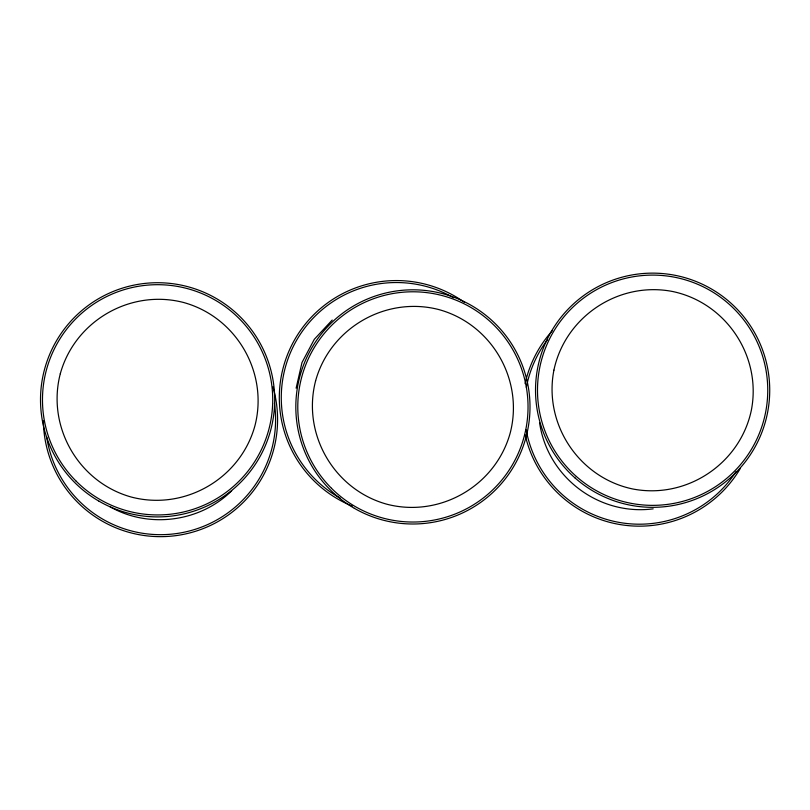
<?xml version="1.0" encoding="UTF-8"?>
<svg xmlns="http://www.w3.org/2000/svg" width="810" height="810" viewBox="0 0 810 810"><rect width="100%" height="100%" fill="white"/><g stroke="black" fill="none" stroke-linecap="round" stroke-linejoin="round"><path stroke-width="1.21" d="M296.126 388.182L301.988 362.546L314.3 339.309L332.201 320.051M231.701 490.779C200.04 522.096 148.797 528.839 110.109 506.787M653.174 508.842C598.803 515.96 547.499 477.11 539.602 422.84M352.188 506.088A117.096 117.096 0 0 1 293.787 341.263A117.096 117.096 0 0 1 464.241 302.211M340.322 498.201A115.121 115.121 0 0 1 296.176 341.02A115.121 115.121 0 0 1 453.59 297.746M740.249 468.555A117.096 117.096 0 0 1 525.133 434.707M525.082 383.667A117.096 117.096 0 0 1 552.258 330.824M736.189 471.38A115.121 115.121 0 0 1 526.135 429.745M526.328 387.352A115.121 115.121 0 0 1 547.611 339.562M272.93 386.907A117.096 117.096 0 0 1 177.562 535.4A117.096 117.096 0 0 1 43.386 420.765M274.438 403.279A115.121 115.121 0 0 1 177.38 533.426A115.121 115.121 0 0 1 46.696 437.076M553.908 370.15C543.368 423.974 578.887 477.627 632.549 488.936C686.364 499.486 740.026 463.958 751.336 410.295C761.876 356.481 726.357 302.829 672.695 291.519C618.88 280.969 565.218 316.497 553.908 370.15M60.294 373.744C46.484 426.809 78.661 482.537 131.524 497.107C184.599 510.928 240.327 478.75 254.897 425.878C268.717 372.813 236.54 317.085 183.667 302.515C130.592 288.694 74.874 320.871 60.294 373.744M315.606 380.842C301.796 433.907 333.963 489.635 386.836 504.205C439.911 518.025 495.639 485.848 510.209 432.975C524.019 379.91 491.852 324.182 438.979 309.612C385.904 295.792 330.186 327.969 315.606 380.842M99.053 501.218A117.096 117.096 0 0 0 274.691 399.806A117.096 117.096 0 0 0 99.053 298.404A117.096 117.096 0 0 0 99.053 501.218M76.191 481.211A115.121 115.121 0 0 0 268.798 429.604A115.121 115.121 0 0 0 127.798 288.613A115.121 115.121 0 0 0 76.191 481.211M575.039 477.94A117.096 117.096 0 0 0 767.374 413.556A117.096 117.096 0 0 0 615.458 279.187A117.096 117.096 0 0 0 575.039 477.94M576.345 476.462A115.121 115.121 0 0 0 765.44 413.171A115.121 115.121 0 0 0 616.076 281.06A115.121 115.121 0 0 0 576.345 476.462M354.365 508.315A117.096 117.096 0 0 0 530.003 406.903A117.096 117.096 0 0 0 354.365 305.502A117.096 117.096 0 0 0 354.365 508.315M331.503 488.308A115.121 115.121 0 0 0 524.111 436.701A115.121 115.121 0 0 0 383.11 295.711A115.121 115.121 0 0 0 331.503 488.308"/></g></svg>
